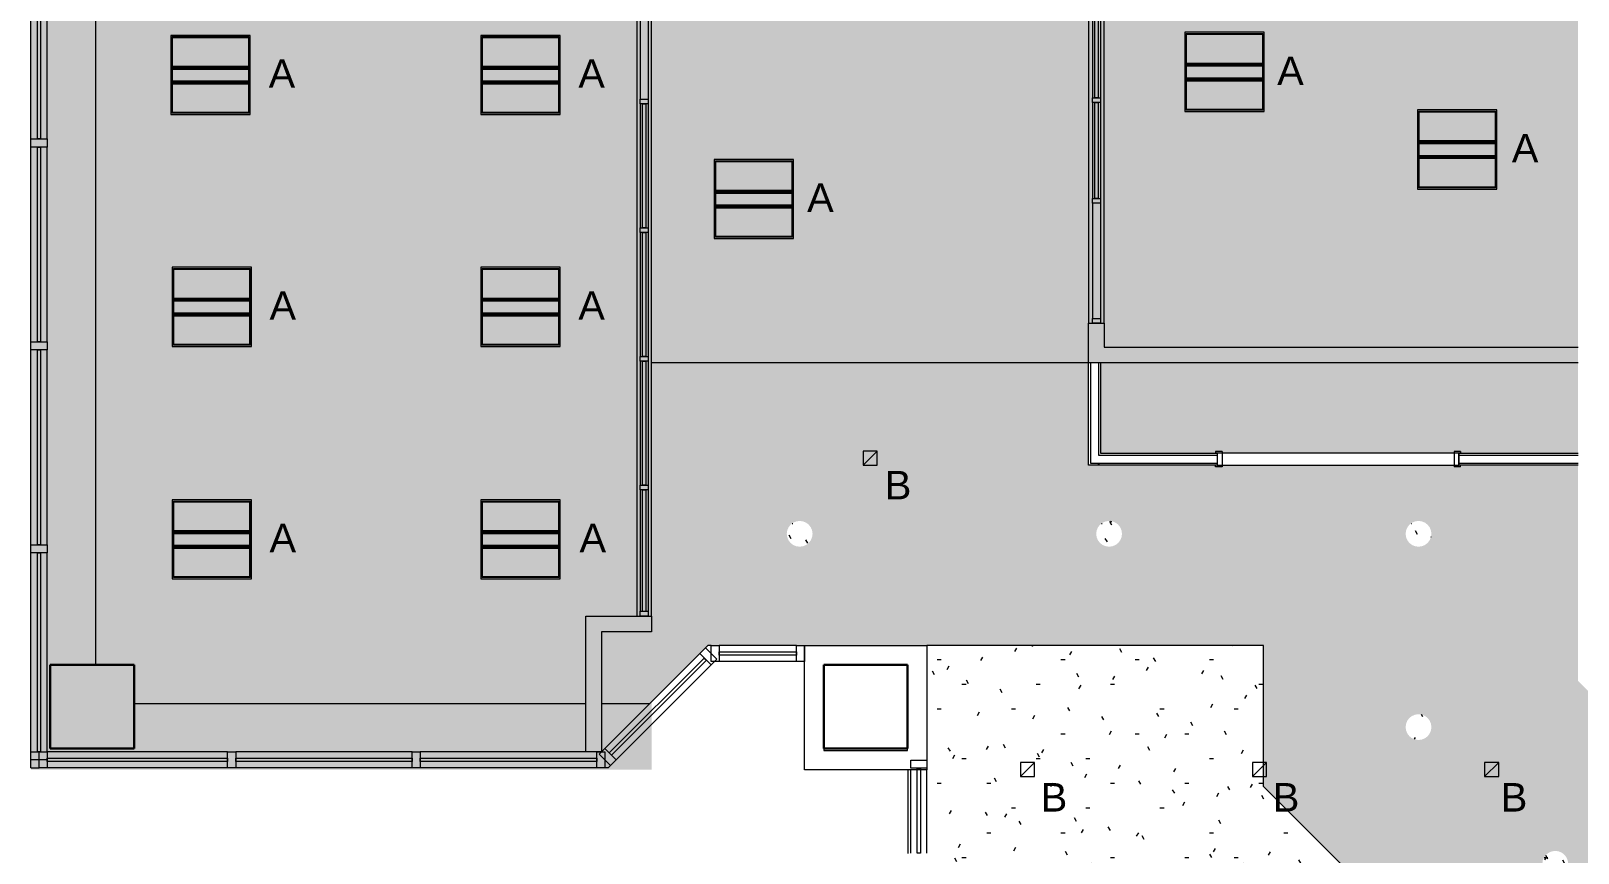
# Model space of a CAD drawing. Header units: inches. Extents: x -1196 to 1003, y -7097 to -4899.
# Drawn here: x -1195.1 to -715.1, y -6403.7 to -6148.5 of the extents above; entities that cross this region are included whole.
import ezdxf

# ---------------------------------------------------------------- set-up
doc = ezdxf.new("R2010")
doc.units = ezdxf.units.IN
doc.header["$MEASUREMENT"] = 0
for name, color, linetype, lineweight in [('A-CLNG', 13, 'Continuous', 13), ('A-CLNG-PATT', 13, 'Continuous', 13), ('A-DETL-GENF', 92, 'Continuous', 9), ('A-DOOR', 31, 'Continuous', 13), ('A-DOOR-FRAM', 31, 'Continuous', 20), ('A-FLOR', 192, 'Continuous', 13), ('A-GLAZ-CURT', 52, 'Continuous', 9), ('A-GLAZ-CWMG', 51, 'Continuous', 9), ('A-WALL', 113, 'Continuous', 9), ('A-WALL-PATT', 111, 'Continuous', 13), ('E-LITE-EQPM', 33, 'Continuous', 9), ('E-LITE-EQPM-IDEN', 33, 'Continuous', 9), ('I-WALL', 2, 'Continuous', 9), ('S-COLS', 52, 'Continuous', 9)]:
    doc.layers.add(name, color=color, linetype=linetype, lineweight=lineweight)
doc.styles.add('Arial', font='arial.ttf', dxfattribs={"height": 8.851796})
pattern_1 = [(0, (0, 0), (30.72, 7.68), [1.267, -21.773, 1.267, -21.773, -122.88]), (0, (0, 0), (30.72, 7.68), [-46.08, 1.267, -44.813, 1.267, -21.773, -53.76]), (0, (0, 0), (30.72, 7.68), [-115.2, 1.267, -14.093, 1.267, -37.133]), (120, (11.52, 3.84), (-22.011075, 22.7643), [1.267, -21.773, 1.267, -21.773, -122.88]), (120, (11.52, 3.84), (-22.011075, 22.7643), [-46.08, 1.267, -44.813, 1.267, -21.773, -53.76]), (120, (11.52, 3.84), (-22.011075, 22.7643), [-115.2, 1.267, -14.093, 1.267, -37.133]), (240, (15.36, 19.2), (-8.708925, -30.4443), [1.267, -21.773, 1.267, -21.773, -122.88]), (240, (15.36, 19.2), (-8.708925, -30.4443), [-46.08, 1.267, -44.813, 1.267, -21.773, -53.76]), (240, (15.36, 19.2), (-8.708925, -30.4443), [-115.2, 1.267, -14.093, 1.267, -37.133])]
pattern_2 = [(0, (0, 0), (15.36, 3.84), [1.267, -10.253, 1.267, -10.253, -61.44]), (0, (0, 0), (15.36, 3.84), [-23.04, 1.267, -21.773, 1.267, -10.253, -26.88]), (0, (0, 0), (15.36, 3.84), [-57.6, 1.267, -6.413, 1.267, -17.933]), (120, (5.76, 1.92), (-11.0055376, 11.3821502), [1.267, -10.253, 1.267, -10.253, -61.44]), (120, (5.76, 1.92), (-11.0055376, 11.3821502), [-23.04, 1.267, -21.773, 1.267, -10.253, -26.88]), (120, (5.76, 1.92), (-11.0055376, 11.3821502), [-57.6, 1.267, -6.413, 1.267, -17.933]), (240, (7.68, 9.6), (-4.3544624, -15.2221502), [1.267, -10.253, 1.267, -10.253, -61.44]), (240, (7.68, 9.6), (-4.3544624, -15.2221502), [-23.04, 1.267, -21.773, 1.267, -10.253, -26.88]), (240, (7.68, 9.6), (-4.3544624, -15.2221502), [-57.6, 1.267, -6.413, 1.267, -17.933])]

# ---------------------------------------------------------------- blocks, each defined once
blk = doc.blocks.new('Concrete-Rectangular-Column - 24 X 22-5089889-FIRST FLOOR RCP')
at = {"layer": 'S-COLS', "lineweight": 30}
for p, q in [((-13, 13), (13, 13)), ((-13, -13), (-13, 13)), ((13, 13), (13, -13)), ((13, -13), (-13, -13))]:
    blk.add_line(p, q, dxfattribs=at)
blk = doc.blocks.new('Concrete-Rectangular-Column - 24 X 22-V2-FIRST FLOOR RCP')
at = {"layer": 'S-COLS', "lineweight": 30}
for p, q in [((-13, 13), (13, 13)), ((-13, -13), (-13, 13)), ((13, 13), (13, -13)), ((13, -13), (-13, -13))]:
    blk.add_line(p, q, dxfattribs=at)
blk = doc.blocks.new('System Panel - Glazed-5271052-FIRST FLOOR RCP')
at = {"layer": 'A-GLAZ-CURT', "lineweight": 13}
for p, q in [((-13.18, -0.5), (-13.18, 0.5)), ((-13.18, 0.5), (13.18, 0.5)), ((13.18, 0.5), (13.18, -0.5)), ((13.18, -0.5), (-13.18, -0.5))]:
    blk.add_line(p, q, dxfattribs=at)
blk = doc.blocks.new('System Panel - Glazed-5270056-FIRST FLOOR RCP')
at = {"layer": 'A-GLAZ-CURT', "lineweight": 13}
for p, q in [((-12, -0.5), (-12, 0.5)), ((-12, 0.5), (12, 0.5)), ((12, 0.5), (12, -0.5)), ((12, -0.5), (-12, -0.5))]:
    blk.add_line(p, q, dxfattribs=at)
blk = doc.blocks.new('System Panel - Glazed-V4-FIRST FLOOR RCP')
at = {"layer": 'A-GLAZ-CURT', "lineweight": 13}
for p, q in [((-20.83, -0.5), (-20.83, 0.5)), ((-20.83, 0.5), (20.83, 0.5)), ((20.83, 0.5), (20.83, -0.5)), ((20.83, -0.5), (-20.83, -0.5))]:
    blk.add_line(p, q, dxfattribs=at)
blk = doc.blocks.new('System Panel - Glazed-5269962-FIRST FLOOR RCP')
at = {"layer": 'A-GLAZ-CURT', "lineweight": 13}
for p, q in [((-27.38, -0.5), (-27.38, 0.5)), ((-27.38, 0.5), (27.38, 0.5)), ((27.38, 0.5), (27.38, -0.5)), ((27.38, -0.5), (-27.38, -0.5))]:
    blk.add_line(p, q, dxfattribs=at)
blk = doc.blocks.new('System Panel - Glazed-5269746-FIRST FLOOR RCP')
at = {"layer": 'A-GLAZ-CURT', "lineweight": 13}
for p, q in [((-30.875, -0.5), (-30.875, 0.5)), ((-30.875, 0.5), (30.875, 0.5)), ((30.875, 0.5), (30.875, -0.5)), ((30.875, -0.5), (-30.875, -0.5))]:
    blk.add_line(p, q, dxfattribs=at)
blk = doc.blocks.new('Rectangular Mullion - 2_5_ x 5_ rectangular-4905464-FIRST FLOOR RCP')
at = {"layer": 'A-GLAZ-CWMG'}
for p, q in [((-1195.06, -6182.07), (-1195.06, -6121.81)), ((-1190.06, -6182.07), (-1190.06, -6121.81))]:
    blk.add_line(p, q, dxfattribs=at)
blk = doc.blocks.new('Rectangular Mullion - 2_5_ x 5_ rectangular-5269406-FIRST FLOOR RCP')
at = {"layer": 'A-GLAZ-CWMG', "lineweight": 20}
for p, q in [((-2.5, 2.5), (0, 2.5)), ((-2.5, -2.5), (-2.5, 2.5)), ((0, 2.5), (0, -2.5)), ((0, -2.5), (-2.5, -2.5))]:
    blk.add_line(p, q, dxfattribs=at)
blk = doc.blocks.new('Rectangular Mullion - 2_5_ x 5_ rectangular-5269405-FIRST FLOOR RCP')
at = {"layer": 'A-GLAZ-CWMG', "lineweight": 20}
for p, q in [((0, 2.5), (-2.5, 2.5)), ((-2.5, 2.5), (-2.5, -2.5)), ((0, -2.5), (0, 2.5)), ((-2.5, -2.5), (0, -2.5))]:
    blk.add_line(p, q, dxfattribs=at)
blk = doc.blocks.new('Rectangular Mullion - 2_5_ x 5_ rectangular-4899248-FIRST FLOOR RCP')
at = {"layer": 'A-GLAZ-CWMG'}
for p, q in [((-1134.04, -6372.28), (-1190.06, -6372.28)), ((-1134.04, -6377.28), (-1190.06, -6377.28))]:
    blk.add_line(p, q, dxfattribs=at)
blk = doc.blocks.new('Rectangular Mullion - 2_5_ x 5_ rectangular-V9-FIRST FLOOR RCP')
at = {"layer": 'A-GLAZ-CWMG'}
for p, q in [((-987.56, -6341.78), (-1017.03, -6371.24)), ((-984.03, -6345.31), (-1013.49, -6374.78))]:
    blk.add_line(p, q, dxfattribs=at)
blk = doc.blocks.new('Rectangular Mullion - 2_5_ x 5_ rectangular-V6-FIRST FLOOR RCP')
at = {"layer": 'A-GLAZ-CWMG', "lineweight": 20}
for p, q in [((-2.5, 2.5), (0, 2.5)), ((-2.5, -2.5), (-2.5, 2.5)), ((0, 2.5), (0, -2.5)), ((0, -2.5), (-2.5, -2.5))]:
    blk.add_line(p, q, dxfattribs=at)
blk = doc.blocks.new('Rectangular Mullion - 2_5_ x 5_ rectangular-V7-FIRST FLOOR RCP')
at = {"layer": 'A-GLAZ-CWMG', "lineweight": 20}
for p, q in [((0, 2.5), (-2.5, 2.5)), ((-2.5, 2.5), (-2.5, -2.5)), ((0, -2.5), (0, 2.5)), ((-2.5, -2.5), (0, -2.5))]:
    blk.add_line(p, q, dxfattribs=at)
blk = doc.blocks.new('Rectangular Mullion - 2_5_ x 5_ rectangular-4907402-FIRST FLOOR RCP')
at = {"layer": 'A-GLAZ-CWMG'}
for p, q in [((-957.53, -6339.28), (-981.53, -6339.28)), ((-957.53, -6344.28), (-981.53, -6344.28))]:
    blk.add_line(p, q, dxfattribs=at)
blk = doc.blocks.new('Rectangular Mullion - 2_5_ x 5_ rectangular-5270642-FIRST FLOOR RCP')
at = {"layer": 'A-GLAZ-CWMG'}
for p, q in [((-922.06, -6403.74), (-922.06, -6377.88)), ((-917.06, -6403.74), (-917.06, -6377.88))]:
    blk.add_line(p, q, dxfattribs=at)
blk = doc.blocks.new('System Panel - Glazed-5269963-FIRST FLOOR RCP')
at = {"layer": 'A-GLAZ-CURT', "lineweight": 13}
for p, q in [((-27.375, -0.5), (-27.375, 0.5)), ((-27.375, 0.5), (27.375, 0.5)), ((27.375, 0.5), (27.375, -0.5)), ((27.375, -0.5), (-27.375, -0.5))]:
    blk.add_line(p, q, dxfattribs=at)
blk = doc.blocks.new('Rectangular Mullion - 2_5_ x 5_ rectangular-4899249-FIRST FLOOR RCP')
at = {"layer": 'A-GLAZ-CWMG'}
for p, q in [((-1022.94, -6372.28), (-1074.29, -6372.28)), ((-1019.53, -6377.28), (-1074.29, -6377.28))]:
    blk.add_line(p, q, dxfattribs=at)
blk = doc.blocks.new('System Panel - Glazed-5269964-FIRST FLOOR RCP')
at = {"layer": 'A-GLAZ-CURT', "lineweight": 13}
for p, q in [((-28.01, -0.5), (-28.01, 0.5)), ((-28.01, 0.5), (28.01, 0.5)), ((28.01, 0.5), (28.01, -0.5)), ((28.01, -0.5), (-28.01, -0.5))]:
    blk.add_line(p, q, dxfattribs=at)
blk = doc.blocks.new('Rectangular Mullion - 2_5_ x 5_ rectangular-4899203-FIRST FLOOR RCP')
at = {"layer": 'A-GLAZ-CWMG'}
for p, q in [((-475.06, -7033.78), (-475.06, -6979.03)), ((-470.06, -7033.78), (-470.06, -6979.03))]:
    blk.add_line(p, q, dxfattribs=at)
blk = doc.blocks.new('System Panel - Glazed-5269747-FIRST FLOOR RCP')
at = {"layer": 'A-GLAZ-CURT', "lineweight": 13}
for p, q in [((-30.24, -0.5), (-30.24, 0.5)), ((-30.24, 0.5), (30.24, 0.5)), ((30.24, 0.5), (30.24, -0.5)), ((30.24, -0.5), (-30.24, -0.5))]:
    blk.add_line(p, q, dxfattribs=at)
blk = doc.blocks.new('Rectangular Mullion - 2_5_ x 5_ rectangular-4899258-FIRST FLOOR RCP')
at = {"layer": 'A-GLAZ-CWMG'}
for p, q in [((-1195.06, -6372.28), (-1195.06, -6310.53)), ((-1190.06, -6372.28), (-1190.06, -6310.53))]:
    blk.add_line(p, q, dxfattribs=at)
blk = doc.blocks.new('Rectangular Mullion - 2_5_ x 5_ rectangular-4899260-FIRST FLOOR RCP')
at = {"layer": 'A-GLAZ-CWMG'}
for p, q in [((-1195.06, -6308.03), (-1195.06, -6247.55)), ((-1190.06, -6308.03), (-1190.06, -6247.55))]:
    blk.add_line(p, q, dxfattribs=at)
blk = doc.blocks.new('System Panel - Glazed-5269748-FIRST FLOOR RCP')
at = {"layer": 'A-GLAZ-CURT', "lineweight": 13}
for p, q in [((-30.13, -0.5), (-30.13, 0.5)), ((-30.13, 0.5), (30.13, 0.5)), ((30.13, 0.5), (30.13, -0.5)), ((30.13, -0.5), (-30.13, -0.5))]:
    blk.add_line(p, q, dxfattribs=at)
blk = doc.blocks.new('Rectangular Mullion - 2_5_ x 5_ rectangular-5269403-FIRST FLOOR RCP')
at = {"layer": 'A-GLAZ-CWMG', "lineweight": 20}
for p, q in [((1.25, 2.5), (-1.25, 2.5)), ((-1.25, 2.5), (-1.25, -2.5)), ((1.25, -2.5), (1.25, 2.5)), ((-1.25, -2.5), (1.25, -2.5))]:
    blk.add_line(p, q, dxfattribs=at)
blk = doc.blocks.new('Rectangular Mullion - 1_5_ x 2_5_ rectangular-4968676-FIRST FLOOR RCP')
at = {"layer": 'A-GLAZ-CWMG'}
for p, q in [((-1006.07, -6291.02), (-1006.07, -6328.7)), ((-1003.57, -6291.02), (-1003.57, -6328.7))]:
    blk.add_line(p, q, dxfattribs=at)
blk = doc.blocks.new('Rectangular Mullion - 1_5_ x 2_5_ rectangular-4941279-FIRST FLOOR RCP')
at = {"layer": 'A-GLAZ-CWMG'}
for p, q in [((-147.82, -5358.57), (-147.82, -5394.32)), ((-145.32, -5358.57), (-145.32, -5394.32))]:
    blk.add_line(p, q, dxfattribs=at)
blk = doc.blocks.new('System Panel - Glazed-4968602-FIRST FLOOR RCP')
at = {"layer": 'A-GLAZ-CURT', "lineweight": 13}
for p, q in [((-19.21875, -0.5), (-19.21875, 0.5)), ((-19.21875, 0.5), (19.21875, 0.5)), ((19.21875, 0.5), (19.21875, -0.5)), ((19.21875, -0.5), (-19.21875, -0.5))]:
    blk.add_line(p, q, dxfattribs=at)
blk = doc.blocks.new('Rectangular Mullion - 1_5_ x 2_5_ rectangular-5299793-FIRST FLOOR RCP')
at = {"layer": 'A-GLAZ-CWMG', "lineweight": 20}
for p, q in [((0, 1.25), (-1.5, 1.25)), ((-1.5, 1.25), (-1.5, -1.25)), ((0, -1.25), (0, 1.25)), ((-1.5, -1.25), (0, -1.25))]:
    blk.add_line(p, q, dxfattribs=at)
blk = doc.blocks.new('Rectangular Mullion - 1_5_ x 2_5_ rectangular-4924423-FIRST FLOOR RCP')
at = {"layer": 'A-GLAZ-CWMG', "lineweight": 20}
for p, q in [((0.75, 1.25), (-0.75, 1.25)), ((-0.75, 1.25), (-0.75, -1.25)), ((0.75, -1.25), (0.75, 1.25)), ((-0.75, -1.25), (0.75, -1.25))]:
    blk.add_line(p, q, dxfattribs=at)
blk = doc.blocks.new('Rectangular Mullion - 1_5_ x 2_5_ rectangular-4968601-FIRST FLOOR RCP')
at = {"layer": 'A-GLAZ-CWMG'}
for p, q in [((-1006.07, -6211.14), (-1006.07, -6249.58)), ((-1003.57, -6211.14), (-1003.57, -6249.58))]:
    blk.add_line(p, q, dxfattribs=at)
blk = doc.blocks.new('Rectangular Mullion - 1_5_ x 2_5_ rectangular-4969995-FIRST FLOOR RCP')
at = {"layer": 'A-GLAZ-CWMG'}
for p, q in [((-865.75, -6170.78), (-865.75, -6200.53)), ((-863.25, -6170.78), (-863.25, -6200.53))]:
    blk.add_line(p, q, dxfattribs=at)
blk = doc.blocks.new('Rectangular Mullion - 1_5_ x 2_5_ rectangular-5299780-FIRST FLOOR RCP')
at = {"layer": 'A-GLAZ-CWMG', "lineweight": 20}
for p, q in [((0, 1.25), (-1.5, 1.25)), ((-1.5, 1.25), (-1.5, -1.25)), ((0, -1.25), (0, 1.25)), ((-1.5, -1.25), (0, -1.25))]:
    blk.add_line(p, q, dxfattribs=at)
blk = doc.blocks.new('Rectangular Mullion - 1_5_ x 2_5_ rectangular-5299765-FIRST FLOOR RCP')
at = {"layer": 'A-GLAZ-CWMG', "lineweight": 20}
for p, q in [((0.75, 1.25), (-0.75, 1.25)), ((-0.75, 1.25), (-0.75, -1.25)), ((0.75, -1.25), (0.75, 1.25)), ((-0.75, -1.25), (0.75, -1.25))]:
    blk.add_line(p, q, dxfattribs=at)
blk = doc.blocks.new('System Panel - Glazed-5299810-FIRST FLOOR RCP')
at = {"layer": 'A-GLAZ-CURT', "lineweight": 13}
for p, q in [((-14.875, -0.5), (-14.875, 0.5)), ((-14.875, 0.5), (14.875, 0.5)), ((14.875, 0.5), (14.875, -0.5)), ((14.875, -0.5), (-14.875, -0.5))]:
    blk.add_line(p, q, dxfattribs=at)
blk = doc.blocks.new('System Panel - Glazed-4968679-FIRST FLOOR RCP')
at = {"layer": 'A-GLAZ-CURT', "lineweight": 13}
for p, q in [((-18.84375, -0.5), (-18.84375, 0.5)), ((-18.84375, 0.5), (18.84375, 0.5)), ((18.84375, 0.5), (18.84375, -0.5)), ((18.84375, -0.5), (-18.84375, -0.5))]:
    blk.add_line(p, q, dxfattribs=at)
blk = doc.blocks.new('L-Recessed-Axis-Plano - 2 X 2-4550865-FIRST FLOOR RCP')
at = {"layer": 'E-LITE-EQPM'}
for p, q in [((11.91, 11.87), (-11.91, 11.87)), ((-11.91, 11.87), (-11.91, -11.88)), ((-11.88, -11.56), (-11.88, 11.56)), ((-11.88, 11.56), (11.87, 11.56)), ((11.87, 11.56), (11.87, -11.56)), ((11.91, -11.88), (11.91, 11.87)), ((-11.88, 2.74), (11.87, 2.74)), ((11.87, 2.51), (-11.88, 2.51)), ((-11.88, 2.3), (11.87, 2.3)), ((-11.88, 2.2), (11.87, 2.2)), ((-11.88, 1.83), (11.87, 1.83)), ((-11.88, -1.83), (11.87, -1.83)), ((-11.88, -2.2), (11.87, -2.2)), ((-11.88, -2.3), (11.87, -2.3)), ((-11.88, -2.51), (11.87, -2.51)), ((-11.88, -2.74), (11.87, -2.74)), ((-11.91, -11.88), (11.91, -11.88)), ((11.87, -11.56), (-11.88, -11.56))]:
    blk.add_line(p, q, dxfattribs=at)
blk = doc.blocks.new('Double Flush - Int-F-WDMF-72_ x 84_ D5-5408734-FIRST FLOOR RCP')
at = {"layer": 'A-DOOR-FRAM'}
for p, q in [((-38, 2.375), (-36, 2.375)), ((-38, 2.375), (-38, 1.875)), ((-38, 1.875), (-37.5, 1.875)), ((-37.5, -1.875), (-37.5, 1.875)), ((-36, -2.375), (-36, 2.375)), ((36.000004, -2.375), (36.000004, 2.375)), ((36.000004, 2.375), (38.000004, 2.375)), ((37.500004, 1.875), (38.000004, 1.875)), ((37.500004, -1.875), (37.500004, 1.875)), ((38.000004, 2.375), (38.000004, 1.875)), ((-38, -1.875), (-37.5, -1.875)), ((-38, -2.375), (-38, -1.875)), ((-38, -2.375), (-36, -2.375)), ((36.000004, -2.375), (38.000004, -2.375)), ((37.500004, -1.875), (38.000004, -1.875)), ((38.000004, -2.375), (38.000004, -1.875))]:
    blk.add_line(p, q, dxfattribs=at)
blk = doc.blocks.new('L-Recessed Square Downlight - 4_-4552743-FIRST FLOOR RCP')
at = {"layer": 'E-LITE-EQPM'}
for p, q in [((-2.1875, -2.1875), (-2.1875, 2.1875)), ((-2.1875, 2.1875), (2.1875, 2.1875)), ((-2.1875, 2.1875), (2.1875, -2.1875)), ((2.1875, 2.1875), (2.1875, -2.1875)), ((2.1875, -2.1875), (-2.1875, -2.1875))]:
    blk.add_line(p, q, dxfattribs=at)

msp = doc.modelspace()

# ---------------------------------------------------------------- hatches: boundary and pattern name
at = {"layer": 'A-CLNG-PATT'}
h = msp.add_hatch(dxfattribs=at)
h.set_pattern_fill('FP_6', color=256, style=0, pattern_type=2)
h.set_pattern_definition(pattern_2)
h.paths.add_polyline_path([(-498.57, -6697.16), (-437.06, -6697.16), (-437.06, -6609.28), (-456.06, -6609.28), (-715.06, -6350.28), (-715.06, -6283.33), (-866.94, -6283.33), (-866.94, -6251.58), (-1002.51, -6251.58), (-1002.51, -6356.72), (-985.06, -6339.28), (-812.62, -6339.28), (-812.62, -6383.1), (-744.8, -6450.92), (-744.8, -6574.93), (-672.72, -6647.02), (-548.71, -6647.02), (-505.06, -6690.67)], flags=0)
h.paths.add_polyline_path([(-465, -6668.2), (-466.04, -6668.06), (-467, -6667.67), (-467.83, -6667.03), (-468.46, -6666.2), (-468.86, -6665.24), (-469, -6664.2), (-468.86, -6663.17), (-468.46, -6662.2), (-467.83, -6661.37), (-467, -6660.74), (-466.04, -6660.34), (-465, -6660.2), (-463.97, -6660.34), (-463, -6660.74), (-462.17, -6661.37), (-461.54, -6662.2), (-461.14, -6663.17), (-461, -6664.2), (-461.14, -6665.24), (-461.54, -6666.2), (-462.17, -6667.03), (-463, -6667.67), (-463.97, -6668.06)], flags=0)
h.paths.add_polyline_path([(-507.43, -6625.77), (-508.46, -6625.64), (-509.43, -6625.24), (-510.26, -6624.6), (-510.93, -6623.69), (-511.29, -6622.81), (-511.43, -6621.77), (-511.29, -6620.74), (-510.89, -6619.77), (-510.26, -6618.95), (-509.43, -6618.31), (-508.46, -6617.91), (-507.43, -6617.77), (-506.39, -6617.91), (-505.43, -6618.31), (-504.6, -6618.95), (-503.96, -6619.77), (-503.56, -6620.74), (-503.43, -6621.77), (-503.56, -6622.81), (-503.96, -6623.77), (-504.6, -6624.6), (-505.43, -6625.24), (-506.39, -6625.64)], flags=0)
h.paths.add_polyline_path([(-549.85, -6583.35), (-550.99, -6583.17), (-551.85, -6582.81), (-552.68, -6582.18), (-553.32, -6581.35), (-553.72, -6580.38), (-553.85, -6579.35), (-553.72, -6578.31), (-553.32, -6577.35), (-552.68, -6576.52), (-551.85, -6575.88), (-550.89, -6575.48), (-549.85, -6575.35), (-548.82, -6575.48), (-547.85, -6575.88), (-547.02, -6576.52), (-546.39, -6577.35), (-545.98, -6578.42), (-545.85, -6579.35), (-545.99, -6580.38), (-546.39, -6581.35), (-547.02, -6582.18), (-547.85, -6582.81), (-548.82, -6583.21)], flags=0)
h.paths.add_polyline_path([(-722.13, -6411.07), (-723.17, -6410.93), (-724.13, -6410.53), (-724.96, -6409.9), (-725.6, -6409.07), (-726, -6408.1), (-726.13, -6407.07), (-726, -6406.03), (-725.6, -6405.07), (-724.96, -6404.24), (-724.13, -6403.6), (-723.17, -6403.2), (-722.13, -6403.07), (-721.1, -6403.2), (-720.13, -6403.6), (-719.31, -6404.24), (-718.67, -6405.07), (-718.27, -6406.03), (-718.13, -6407.07), (-718.27, -6408.1), (-718.67, -6409.07), (-719.31, -6409.9), (-720.13, -6410.53), (-721.1, -6410.93), (-721.49, -6410.98)], flags=0)
h.paths.add_polyline_path([(-764.56, -6368.64), (-765.6, -6368.5), (-766.56, -6368.11), (-767.39, -6367.47), (-768.02, -6366.64), (-768.42, -6365.68), (-768.56, -6364.64), (-768.42, -6363.61), (-768.02, -6362.64), (-767.39, -6361.81), (-766.56, -6361.18), (-765.6, -6360.78), (-764.56, -6360.64), (-763.53, -6360.78), (-762.56, -6361.18), (-761.73, -6361.81), (-761.1, -6362.64), (-760.7, -6363.61), (-760.56, -6364.64), (-760.7, -6365.68), (-761.1, -6366.64), (-761.73, -6367.47), (-762.56, -6368.11), (-763.53, -6368.5)], flags=0)
h.paths.add_polyline_path([(-764.56, -6308.64), (-765.6, -6308.5), (-766.56, -6308.11), (-767.39, -6307.47), (-768.02, -6306.64), (-768.42, -6305.68), (-768.56, -6304.64), (-768.42, -6303.61), (-768.02, -6302.64), (-767.39, -6301.81), (-766.56, -6301.18), (-765.6, -6300.78), (-764.56, -6300.64), (-763.53, -6300.78), (-762.56, -6301.18), (-761.73, -6301.81), (-761.1, -6302.64), (-760.7, -6303.61), (-760.56, -6304.64), (-760.7, -6305.68), (-761.1, -6306.64), (-761.73, -6307.47), (-762.56, -6308.11), (-763.53, -6308.5)], flags=0)
h.paths.add_polyline_path([(-860.56, -6308.64), (-861.6, -6308.5), (-862.56, -6308.11), (-863.39, -6307.47), (-864.02, -6306.64), (-864.42, -6305.68), (-864.56, -6304.64), (-864.42, -6303.61), (-864.02, -6302.64), (-863.39, -6301.81), (-862.56, -6301.18), (-861.6, -6300.78), (-860.56, -6300.64), (-859.53, -6300.78), (-858.56, -6301.18), (-857.73, -6301.81), (-857.1, -6302.64), (-856.7, -6303.61), (-856.56, -6304.64), (-856.7, -6305.68), (-857.1, -6306.64), (-857.73, -6307.47), (-858.56, -6308.11), (-859.53, -6308.5)], flags=0)
h.paths.add_polyline_path([(-956.56, -6308.64), (-957.6, -6308.5), (-958.56, -6308.11), (-959.39, -6307.47), (-960.02, -6306.64), (-960.42, -6305.68), (-960.56, -6304.64), (-960.42, -6303.61), (-960.02, -6302.64), (-959.39, -6301.81), (-958.56, -6301.18), (-957.6, -6300.78), (-956.56, -6300.64), (-955.53, -6300.78), (-954.56, -6301.18), (-953.73, -6301.81), (-953.1, -6302.64), (-952.7, -6303.61), (-952.56, -6304.64), (-952.7, -6305.68), (-953.1, -6306.64), (-953.73, -6307.47), (-954.56, -6308.11), (-955.53, -6308.5)], flags=0)
h.paths.add_polyline_path([(-744.14, -6279.58), (-715.06, -6279.58), (-715.06, -6251.58), (-863.19, -6251.58), (-863.19, -6279.58), (-752, -6279.58)], flags=0)
h = msp.add_hatch(dxfattribs=at)
h.set_pattern_fill('FP_6', color=256, style=0, pattern_type=2)
h.set_pattern_definition(pattern_2)
h.paths.add_polyline_path([(-956.56, -6308.64), (-955.53, -6308.5), (-954.56, -6308.11), (-953.73, -6307.47), (-953.1, -6306.64), (-952.7, -6305.68), (-952.56, -6304.64), (-952.7, -6303.61), (-953.1, -6302.64), (-953.73, -6301.81), (-954.56, -6301.18), (-955.53, -6300.78), (-956.56, -6300.64), (-957.6, -6300.78), (-958.56, -6301.18), (-959.39, -6301.81), (-960.02, -6302.64), (-960.42, -6303.61), (-960.56, -6304.64), (-960.42, -6305.68), (-960.02, -6306.64), (-959.39, -6307.47), (-958.56, -6308.11), (-957.6, -6308.5)], flags=0)
h = msp.add_hatch(dxfattribs=at)
h.set_pattern_fill('FP_6', color=256, style=0, pattern_type=2)
h.set_pattern_definition(pattern_2)
h.paths.add_polyline_path([(-860.56, -6308.64), (-859.53, -6308.5), (-858.56, -6308.11), (-857.73, -6307.47), (-857.1, -6306.64), (-856.7, -6305.68), (-856.56, -6304.64), (-856.7, -6303.61), (-857.1, -6302.64), (-857.73, -6301.81), (-858.56, -6301.18), (-859.53, -6300.78), (-860.56, -6300.64), (-861.6, -6300.78), (-862.56, -6301.18), (-863.39, -6301.81), (-864.02, -6302.64), (-864.42, -6303.61), (-864.56, -6304.64), (-864.42, -6305.68), (-864.02, -6306.64), (-863.39, -6307.47), (-862.56, -6308.11), (-861.6, -6308.5)], flags=0)
h = msp.add_hatch(dxfattribs=at)
h.set_pattern_fill('FP_6', color=256, style=0, pattern_type=2)
h.set_pattern_definition(pattern_2)
h.paths.add_polyline_path([(-764.56, -6308.64), (-763.53, -6308.5), (-762.56, -6308.11), (-761.73, -6307.47), (-761.1, -6306.64), (-760.7, -6305.68), (-760.56, -6304.64), (-760.7, -6303.61), (-761.1, -6302.64), (-761.73, -6301.81), (-762.56, -6301.18), (-763.53, -6300.78), (-764.56, -6300.64), (-765.6, -6300.78), (-766.56, -6301.18), (-767.39, -6301.81), (-768.02, -6302.64), (-768.42, -6303.61), (-768.56, -6304.64), (-768.42, -6305.68), (-768.02, -6306.64), (-767.39, -6307.47), (-766.56, -6308.11), (-765.6, -6308.5)], flags=0)
h = msp.add_hatch(dxfattribs=at)
h.set_pattern_fill('FP_1', color=256, style=0, pattern_type=2)
h.set_pattern_definition(pattern_1)
h.paths.add_polyline_path([(-923.06, -6597.28), (-795.26, -6597.28), (-760.29, -6562.31), (-749.68, -6572.91), (-749.68, -6463.93), (-744.8, -6463.93), (-744.8, -6450.92), (-812.62, -6383.1), (-812.62, -6339.28), (-917.06, -6339.28), (-917.06, -6407.28), (-935.06, -6425.28), (-935.06, -6585.28), (-923.06, -6585.28), (-923.06, -6593.73)], flags=0)
h = msp.add_hatch(dxfattribs=at)
h.set_pattern_fill('FP_6', color=256, style=0, pattern_type=2)
h.set_pattern_definition(pattern_2)
h.paths.add_polyline_path([(-764.56, -6368.64), (-763.53, -6368.5), (-762.56, -6368.11), (-761.73, -6367.47), (-761.1, -6366.64), (-760.7, -6365.68), (-760.56, -6364.64), (-760.7, -6363.61), (-761.1, -6362.64), (-761.73, -6361.81), (-762.56, -6361.18), (-763.53, -6360.78), (-764.56, -6360.64), (-765.6, -6360.78), (-766.56, -6361.18), (-767.39, -6361.81), (-768.02, -6362.64), (-768.42, -6363.61), (-768.56, -6364.64), (-768.42, -6365.68), (-768.02, -6366.64), (-767.39, -6367.47), (-766.56, -6368.11), (-765.6, -6368.5)], flags=0)
h = msp.add_hatch(dxfattribs=at)
h.set_pattern_fill('FP_6', color=256, style=0, pattern_type=2)
h.set_pattern_definition(pattern_2)
h.paths.add_polyline_path([(-722.13, -6411.07), (-721.1, -6410.93), (-720.13, -6410.53), (-719.31, -6409.9), (-718.67, -6409.07), (-718.27, -6408.1), (-718.13, -6407.07), (-718.27, -6406.03), (-718.67, -6405.07), (-719.31, -6404.24), (-720.13, -6403.6), (-721.1, -6403.2), (-722.13, -6403.07), (-723.17, -6403.2), (-724.13, -6403.6), (-724.96, -6404.24), (-725.6, -6405.07), (-726, -6406.03), (-726.13, -6407.07), (-726, -6408.1), (-725.6, -6409.07), (-724.96, -6409.9), (-724.13, -6410.53), (-723.17, -6410.93)], flags=0)
at = {"layer": 'A-DETL-GENF'}
h = msp.add_hatch(color=253, dxfattribs=at)
h.paths.add_polyline_path([(-96.31, -7097.28), (1002.44, -7097.28), (1002.44, -5859.78), (322.42, -5859.78), (322.44, -6330.92), (683.59, -6330.92), (683.59, -6624.92), (559.5, -6624.92), (559.5, -6380.94), (274.94, -6380.94), (274.94, -6852.28), (-475.06, -6852.28), (-475.06, -7097.28), (-115.06, -7097.28)], flags=0)
h.paths.add_polyline_path([(607.07, -6718.44), (607.07, -6718.44), (607.07, -6718.11)], flags=0)
h.paths.add_polyline_path([(703.07, -6718.44), (703.07, -6718.44), (703.07, -6718.11)], flags=0)
h.paths.add_polyline_path([(415.07, -6718.44), (415.07, -6718.44), (415.07, -6718.11)], flags=0)
h.paths.add_polyline_path([(511.07, -6718.44), (511.07, -6718.44), (511.07, -6718.11)], flags=0)
h.paths.add_polyline_path([(319.07, -6718.44), (319.07, -6718.44), (319.07, -6718.11)], flags=0)
h.paths.add_polyline_path([(481.7, -6462.6), (481.7, -6462.6), (481.7, -6461.7)], flags=0)
h.paths.add_polyline_path([(-1005.67, -6377.88), (-1002.51, -6377.88), (-1002.51, -6251.58), (-715.06, -6251.58), (-715.06, -5622.4), (-875.59, -5622.4), (-875.59, -5364.35), (-276.76, -5364.35), (-276.76, -5627.86), (-149.01, -5627.86), (-149.01, -5748.71), (-83.94, -5813.77), (-83.92, -5862.8), (39.67, -5862.8), (154.2, -5748.27), (42.44, -5636.51), (42.44, -4899.28), (-1195.06, -4899.28), (-1195.06, -6377.88), (-1157.23, -6377.88)], flags=0)
h.paths.add_polyline_path([(703.45, -6310.98), (703.45, -6310.98), (703.45, -6310.76)], flags=0)
h.paths.add_polyline_path([(703.48, -6140.42), (703.48, -6140.42), (703.48, -6139.81)], flags=0)
h.paths.add_polyline_path([(-249.39, -5477.1), (-249.39, -5477.1), (-249.39, -5476.71)], flags=0)
at = {"layer": 'A-WALL-PATT', "lineweight": 9}
h = msp.add_hatch(dxfattribs=at)
h.set_pattern_fill('FP_1', color=256, style=0, pattern_type=2)
h.set_pattern_definition(pattern_1)
h.paths.add_polyline_path([(-748.03, -6283.33), (-715.06, -6283.33), (-715.06, -6282.71), (-752, -6282.71), (-752, -6283.33)], flags=0)
h.paths.add_polyline_path([(-866.31, -6283.33), (-827, -6283.33), (-827, -6282.71), (-866.31, -6282.71)], flags=0)

# ---------------------------------------------------------------- linework, layer by layer
at = {"layer": 'A-CLNG'}
for p, q in [((-1175.06, -6120.35), (-1175.06, -6345.28)), ((-1127.06, -6149.92), (-1151.69, -6149.92)), ((-1151.69, -6149.92), (-1151.69, -6174.48)), ((-1127.06, -6174.48), (-1127.06, -6149.92)), ((-1030.84, -6149.92), (-1055.47, -6149.92)), ((-1055.47, -6149.92), (-1055.47, -6174.48)), ((-1030.84, -6174.48), (-1030.84, -6149.92)), ((-812.44, -6148.96), (-837.06, -6148.96)), ((-837.06, -6148.96), (-837.06, -6173.53)), ((-812.44, -6173.53), (-812.44, -6148.96)), ((-1151.69, -6174.48), (-1127.06, -6174.48)), ((-1055.47, -6174.48), (-1030.84, -6174.48)), ((-837.06, -6173.53), (-812.44, -6173.53)), ((-740.25, -6173.06), (-764.87, -6173.06)), ((-764.87, -6173.06), (-764.87, -6197.62)), ((-740.25, -6197.62), (-740.25, -6173.06)), ((-958.49, -6188.44), (-983.11, -6188.44)), ((-983.11, -6188.44), (-983.11, -6213.01)), ((-958.49, -6213.01), (-958.49, -6188.44)), ((-764.87, -6197.62), (-740.25, -6197.62)), ((-983.11, -6213.01), (-958.49, -6213.01)), ((-1126.65, -6221.92), (-1151.28, -6221.92)), ((-1151.28, -6221.92), (-1151.28, -6246.48)), ((-1126.65, -6246.48), (-1126.65, -6221.92)), ((-1030.84, -6221.92), (-1055.47, -6221.92)), ((-1055.47, -6221.92), (-1055.47, -6246.48)), ((-1030.84, -6246.48), (-1030.84, -6221.92)), ((-1151.28, -6246.48), (-1126.65, -6246.48)), ((-1055.47, -6246.48), (-1030.84, -6246.48)), ((-866.94, -6251.58), (-1002.51, -6251.58)), ((-1126.65, -6294.09), (-1151.28, -6294.09)), ((-1151.28, -6294.09), (-1151.28, -6318.66)), ((-1126.65, -6318.66), (-1126.65, -6294.09)), ((-1030.84, -6294.09), (-1055.47, -6294.09)), ((-1055.47, -6294.09), (-1055.47, -6318.66)), ((-1030.84, -6318.66), (-1030.84, -6294.09)), ((-1151.28, -6318.66), (-1126.65, -6318.66)), ((-1055.47, -6318.66), (-1030.84, -6318.66)), ((-812.62, -6339.28), (-917.06, -6339.28)), ((-812.62, -6383.1), (-812.62, -6339.28)), ((-1163.06, -6357.28), (-1022.94, -6357.28)), ((-1018.06, -6357.28), (-1003.06, -6357.28)), ((-744.8, -6450.92), (-812.62, -6383.1))]:
    msp.add_line(p, q, dxfattribs=at)
at = {"layer": 'A-FLOR'}
msp.add_line((-922.87, -6403.88), (-922.87, -6377.88), dxfattribs=at)
at = {"layer": 'A-WALL'}
for p, q in [((-866.94, -6107.53), (-866.94, -6239.28)), ((-862.06, -6239.28), (-862.06, -6107.53)), ((-1007.13, -6132.45), (-1007.13, -6330.2)), ((-1002.51, -6330.2), (-1002.51, -6132.45))]:
    msp.add_line(p, q, dxfattribs=at)
at = {"layer": 'A-WALL', "lineweight": 13}
for p, q in [((-866.94, -6251.58), (-866.94, -6239.28)), ((-866.94, -6239.28), (-862.06, -6239.28)), ((-862.06, -6239.28), (-862.06, -6246.71)), ((-862.06, -6246.71), (-715.06, -6246.71)), ((-715.06, -6251.58), (-866.94, -6251.58)), ((-866.31, -6251.58), (-866.31, -6282.71)), ((-863.81, -6251.58), (-863.81, -6280.21)), ((-866.31, -6282.71), (-827, -6282.71)), ((-863.81, -6280.21), (-827, -6280.21)), ((-752, -6280.21), (-715.06, -6280.21)), ((-752, -6282.71), (-715.06, -6282.71)), ((-1022.94, -6372.28), (-1022.94, -6330.2)), ((-1022.94, -6330.2), (-1002.51, -6330.2)), ((-1002.51, -6330.2), (-1002.51, -6335.08)), ((-1018.06, -6335.08), (-1018.06, -6372.28)), ((-1002.51, -6335.08), (-1018.06, -6335.08)), ((-955.03, -6339.28), (-917.06, -6339.28)), ((-955.03, -6345.28), (-955.03, -6339.28)), ((-917.06, -6339.28), (-917.06, -6377.88)), ((-955.06, -6377.88), (-955.06, -6345.28)), ((-955.06, -6345.28), (-955.03, -6345.28)), ((-1018.06, -6372.28), (-1022.94, -6372.28)), ((-949.06, -6371.28), (-949.06, -6371.88)), ((-949.06, -6371.88), (-923.06, -6371.88)), ((-923.06, -6371.88), (-923.06, -6371.28)), ((-917.06, -6377.88), (-955.06, -6377.88))]:
    msp.add_line(p, q, dxfattribs=at)
at = {"layer": 'I-WALL', "lineweight": 13}
for p, q in [((-866.94, -6283.33), (-866.94, -6251.58)), ((-863.19, -6251.58), (-863.19, -6279.58)), ((-863.19, -6279.58), (-827, -6279.58)), ((-827, -6279.58), (-827, -6283.33)), ((-752, -6283.33), (-752, -6279.58)), ((-752, -6279.58), (-715.06, -6279.58)), ((-827, -6283.33), (-866.94, -6283.33)), ((-715.06, -6283.33), (-752, -6283.33))]:
    msp.add_line(p, q, dxfattribs=at)
at = {"layer": 'I-WALL'}
for p, q in [((-752, -6279.58), (-827, -6279.58)), ((-827, -6283.33), (-752, -6283.33)), ((-985.79, -6340.01), (-985.06, -6339.28)), ((-984.03, -6339.28), (-985.06, -6339.28)), ((-1195.06, -6377.28), (-1195.06, -6374.78)), ((-1195.06, -6377.28), (-1192.56, -6377.28)), ((-1015.99, -6377.28), (-1017.03, -6377.28)), ((-1015.99, -6377.28), (-1015.26, -6376.54))]:
    msp.add_line(p, q, dxfattribs=at)

# ---------------------------------------------------------------- block references
at = {"layer": 'A-DOOR', "rotation": 180}
msp.add_blockref('Double Flush - Int-F-WDMF-72_ x 84_ D5-5408734-FIRST FLOOR RCP', (-789.5, -6281.46), dxfattribs=at)
at = {"layer": 'A-GLAZ-CURT'}
for name, p, rotation in [('System Panel - Glazed-5269748-FIRST FLOOR RCP', (-1192.56, -6151.94), 89.99999999999993), ('System Panel - Glazed-5299810-FIRST FLOOR RCP', (-864.5, -6154.41), 269.9999999999994), ('System Panel - Glazed-4968602-FIRST FLOOR RCP', (-1004.82, -6190.42), 269.9999999999999), ('System Panel - Glazed-5299810-FIRST FLOOR RCP', (-864.5, -6185.66), 269.9999999999994), ('System Panel - Glazed-5269747-FIRST FLOOR RCP', (-1192.56, -6214.81), 89.99999999999993), ('System Panel - Glazed-4968602-FIRST FLOOR RCP', (-1004.82, -6230.36), 269.9999999999999), ('System Panel - Glazed-5269747-FIRST FLOOR RCP', (-1192.56, -6277.79), 89.99999999999993), ('System Panel - Glazed-4968602-FIRST FLOOR RCP', (-1004.82, -6270.3), 269.9999999999999), ('System Panel - Glazed-4968679-FIRST FLOOR RCP', (-1004.82, -6309.86), 269.9999999999999), ('System Panel - Glazed-5269746-FIRST FLOOR RCP', (-1192.56, -6341.4), 89.99999999999993), ('System Panel - Glazed-V4-FIRST FLOOR RCP', (-1000.53, -6358.28), 224.9999999999999), ('System Panel - Glazed-5270056-FIRST FLOOR RCP', (-969.53, -6341.78), 180), ('System Panel - Glazed-5269964-FIRST FLOOR RCP', (-1162.05, -6374.78), 180), ('System Panel - Glazed-5269963-FIRST FLOOR RCP', (-1104.16, -6374.78), 180), ('System Panel - Glazed-5269962-FIRST FLOOR RCP', (-1046.91, -6374.78), 180), ('System Panel - Glazed-5271052-FIRST FLOOR RCP', (-919.56, -6390.56), 90)]:
    msp.add_blockref(name, p, dxfattribs=dict(at, rotation=rotation))
at = {"layer": 'A-GLAZ-CWMG'}
for name, p in [('Rectangular Mullion - 2_5_ x 5_ rectangular-4905464-FIRST FLOOR RCP', (0, 0)), ('Rectangular Mullion - 1_5_ x 2_5_ rectangular-4941279-FIRST FLOOR RCP', (-858.25, -775.38)), ('Rectangular Mullion - 1_5_ x 2_5_ rectangular-4969995-FIRST FLOOR RCP', (0, 31.25)), ('Rectangular Mullion - 1_5_ x 2_5_ rectangular-4968601-FIRST FLOOR RCP', (0, 39.94)), ('Rectangular Mullion - 1_5_ x 2_5_ rectangular-4969995-FIRST FLOOR RCP', (0, 0)), ('Rectangular Mullion - 2_5_ x 5_ rectangular-4899260-FIRST FLOOR RCP', (0, 62.98)), ('Rectangular Mullion - 1_5_ x 2_5_ rectangular-4941279-FIRST FLOOR RCP', (-717.93, -843.46)), ('Rectangular Mullion - 1_5_ x 2_5_ rectangular-4968601-FIRST FLOOR RCP', (0, 0)), ('Rectangular Mullion - 2_5_ x 5_ rectangular-4899260-FIRST FLOOR RCP', (0, 0)), ('Rectangular Mullion - 1_5_ x 2_5_ rectangular-4968601-FIRST FLOOR RCP', (0, -39.94)), ('Rectangular Mullion - 1_5_ x 2_5_ rectangular-4968676-FIRST FLOOR RCP', (0, 0)), ('Rectangular Mullion - 2_5_ x 5_ rectangular-4899258-FIRST FLOOR RCP', (0, 0)), ('Rectangular Mullion - 2_5_ x 5_ rectangular-4907402-FIRST FLOOR RCP', (0, 0)), ('Rectangular Mullion - 2_5_ x 5_ rectangular-V6-FIRST FLOOR RCP', (-955.03, -6341.78)), ('Rectangular Mullion - 2_5_ x 5_ rectangular-V9-FIRST FLOOR RCP', (0, 0)), ('Rectangular Mullion - 2_5_ x 5_ rectangular-4899248-FIRST FLOOR RCP', (0, 0)), ('Rectangular Mullion - 2_5_ x 5_ rectangular-4899249-FIRST FLOOR RCP', (0, 0)), ('Rectangular Mullion - 2_5_ x 5_ rectangular-5269406-FIRST FLOOR RCP', (-1017.03, -6374.78)), ('Rectangular Mullion - 2_5_ x 5_ rectangular-5270642-FIRST FLOOR RCP', (0, 0))]:
    msp.add_blockref(name, p, dxfattribs=at)
at = {"layer": 'A-GLAZ-CWMG', "extrusion": (0, 0, -1)}
for name, p, rotation in [('Rectangular Mullion - 1_5_ x 2_5_ rectangular-4924423-FIRST FLOOR RCP', (1004.82, -6170.45), 270.0000000000001), ('Rectangular Mullion - 1_5_ x 2_5_ rectangular-5299765-FIRST FLOOR RCP', (864.5, -6170.03), 270.0000000000006), ('Rectangular Mullion - 2_5_ x 5_ rectangular-5269403-FIRST FLOOR RCP', (1192.56, -6183.32), 90.00000000000007), ('Rectangular Mullion - 1_5_ x 2_5_ rectangular-5299765-FIRST FLOOR RCP', (864.5, -6201.28), 270.0000000000006), ('Rectangular Mullion - 1_5_ x 2_5_ rectangular-4924423-FIRST FLOOR RCP', (1004.82, -6210.39), 270.0000000000001), ('Rectangular Mullion - 1_5_ x 2_5_ rectangular-5299780-FIRST FLOOR RCP', (864.5, -6239.28), 270.0000000000006), ('Rectangular Mullion - 2_5_ x 5_ rectangular-5269403-FIRST FLOOR RCP', (1192.56, -6246.3), 90.00000000000007), ('Rectangular Mullion - 1_5_ x 2_5_ rectangular-4924423-FIRST FLOOR RCP', (1004.82, -6250.33), 270.0000000000001), ('Rectangular Mullion - 1_5_ x 2_5_ rectangular-4924423-FIRST FLOOR RCP', (1004.82, -6290.27), 270.0000000000001), ('Rectangular Mullion - 2_5_ x 5_ rectangular-5269403-FIRST FLOOR RCP', (1192.56, -6309.28), 90.00000000000007), ('Rectangular Mullion - 1_5_ x 2_5_ rectangular-5299793-FIRST FLOOR RCP', (1004.82, -6330.2), 270.0000000000001), ('Rectangular Mullion - 2_5_ x 5_ rectangular-5269405-FIRST FLOOR RCP', (1017.03, -6374.78), 315.0000000000002), ('Rectangular Mullion - 2_5_ x 5_ rectangular-5269405-FIRST FLOOR RCP', (919.56, -6374.88), 90)]:
    msp.add_blockref(name, p, dxfattribs=dict(at, rotation=rotation))
at = {"layer": 'A-GLAZ-CWMG'}
for name, p, rotation in [('Rectangular Mullion - 2_5_ x 5_ rectangular-V6-FIRST FLOOR RCP', (-984.03, -6341.78), 44.99999999999986), ('Rectangular Mullion - 2_5_ x 5_ rectangular-5269406-FIRST FLOOR RCP', (-1192.56, -6374.78), 269.9999999999999), ('Rectangular Mullion - 2_5_ x 5_ rectangular-4899203-FIRST FLOOR RCP', (-8110.56, -5902.22), 90.00000000000007)]:
    msp.add_blockref(name, p, dxfattribs=dict(at, rotation=rotation))
at = {"layer": 'A-GLAZ-CWMG', "extrusion": (0, 0, -1)}
for name, p in [('Rectangular Mullion - 2_5_ x 5_ rectangular-V7-FIRST FLOOR RCP', (984.03, -6341.78)), ('Rectangular Mullion - 2_5_ x 5_ rectangular-5269405-FIRST FLOOR RCP', (1192.56, -6374.78)), ('Rectangular Mullion - 2_5_ x 5_ rectangular-5269403-FIRST FLOOR RCP', (1132.79, -6374.78)), ('Rectangular Mullion - 2_5_ x 5_ rectangular-5269403-FIRST FLOOR RCP', (1075.54, -6374.78))]:
    msp.add_blockref(name, p, dxfattribs=at)
at = {"layer": 'E-LITE-EQPM', "extrusion": (0, 0, -1), "rotation": 180}
for name, p in [('L-Recessed-Axis-Plano - 2 X 2-4550865-FIRST FLOOR RCP', (1139.37, -6162.2)), ('L-Recessed-Axis-Plano - 2 X 2-4550865-FIRST FLOOR RCP', (1043.15, -6162.2)), ('L-Recessed-Axis-Plano - 2 X 2-4550865-FIRST FLOOR RCP', (824.75, -6161.25)), ('L-Recessed-Axis-Plano - 2 X 2-4550865-FIRST FLOOR RCP', (752.56, -6185.34)), ('L-Recessed-Axis-Plano - 2 X 2-4550865-FIRST FLOOR RCP', (970.8, -6200.72)), ('L-Recessed-Axis-Plano - 2 X 2-4550865-FIRST FLOOR RCP', (1138.97, -6234.2)), ('L-Recessed-Axis-Plano - 2 X 2-4550865-FIRST FLOOR RCP', (1043.15, -6234.2)), ('L-Recessed Square Downlight - 4_-4552743-FIRST FLOOR RCP', (934.72, -6281.14)), ('L-Recessed-Axis-Plano - 2 X 2-4550865-FIRST FLOOR RCP', (1138.97, -6306.37)), ('L-Recessed-Axis-Plano - 2 X 2-4550865-FIRST FLOOR RCP', (1043.15, -6306.37)), ('L-Recessed Square Downlight - 4_-4552743-FIRST FLOOR RCP', (885.87, -6377.78)), ('L-Recessed Square Downlight - 4_-4552743-FIRST FLOOR RCP', (813.87, -6377.78)), ('L-Recessed Square Downlight - 4_-4552743-FIRST FLOOR RCP', (741.87, -6377.78))]:
    msp.add_blockref(name, p, dxfattribs=at)
at = {"layer": 'S-COLS'}
for name, p in [('Concrete-Rectangular-Column - 24 X 22-5089889-FIRST FLOOR RCP', (-1176.06, -6358.28)), ('Concrete-Rectangular-Column - 24 X 22-V2-FIRST FLOOR RCP', (-936.06, -6358.28))]:
    msp.add_blockref(name, p, dxfattribs=at)

# ---------------------------------------------------------------- texts
at = {"layer": 'E-LITE-EQPM-IDEN', "char_height": 8.85, "width": 9.828, "attachment_point": 2, "line_spacing_factor": 0.938532, "style": 'Arial'}
for s, insert in [('A', (-1117.19, -6157.35)), ('A', (-1021.11, -6157.35)), ('A', (-804.28, -6156.49)), ('A', (-731.48, -6180.49)), ('A', (-950.12, -6195.87)), ('A', (-1116.92, -6229.35)), ('A', (-1021.11, -6229.35)), ('B', (-926.03, -6285.1)), ('A', (-1116.92, -6301.52)), ('A', (-1020.74, -6301.52)), ('B', (-877.65, -6382.01)), ('B', (-805.65, -6382.01)), ('B', (-734.92, -6382.01))]:
    msp.add_mtext(s, dxfattribs=dict(at, insert=insert))

doc.saveas('drawing.dxf')
